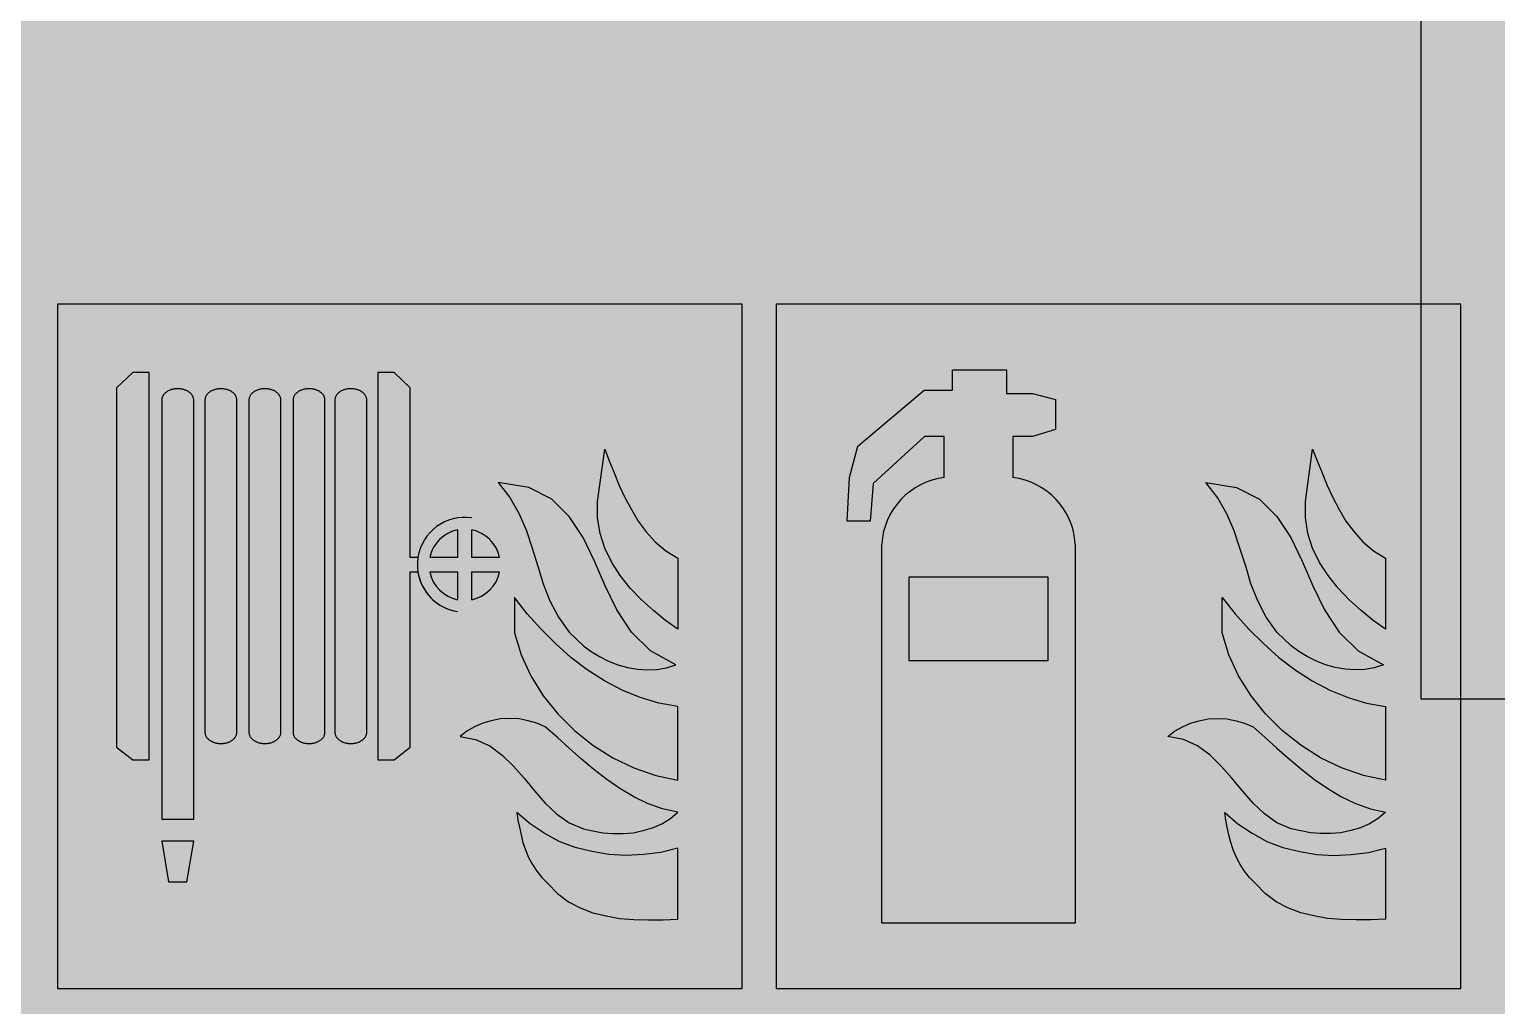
# Model space of a CAD drawing. Header units: metres. Extents: x 19 to 194, y 62 to 154.
# Drawn here: x 35.224 to 37.368, y 136.238 to 137.665 of the extents above; entities that cross this region are included whole.
import ezdxf

# ---------------------------------------------------------------- set-up
doc = ezdxf.new("R2010")
doc.units = ezdxf.units.M
doc.header["$MEASUREMENT"] = 0
doc.layers.add('ALL', color=7, linetype='Continuous')
doc.layers.add('ALL4', color=7, linetype='Continuous')

msp = doc.modelspace()

# ---------------------------------------------------------------- hatches: boundary and pattern name
at = {"layer": 'ALL4', "lineweight": 0, "true_color": 0xe6e6e6, "transparency": 33554687}
h = msp.add_hatch(color=254, dxfattribs=at)
h.dxf.hatch_style = 1
h.paths.add_polyline_path([(181.2945, 128.8704), (187.0549, 128.8704), (187.0549, 139.3912), (29.3495, 139.4008), (29.3495, 127.8507), (32.7796, 127.8507), (32.7295, 82.9907), (29.3495, 82.9907), (29.3495, 69.8204), (187.0545, 69.8204), (187.0545, 83.1151), (181.2945, 83.1151)])

# ---------------------------------------------------------------- linework, layer by layer
at = {"layer": 'ALL', "color": 18, "lineweight": 25, "true_color": 0x000000}
msp.add_lwpolyline([(37.2571, 152.9888), (37.2571, 136.6865), (37.4201, 136.6865), (37.4201, 142.7352), (37.2571, 142.7352)], dxfattribs=at)
at = {"layer": 'ALL', "color": 1, "lineweight": 25}
for points in [[(35.2653, 136.2632), (36.2653, 136.2632), (36.2653, 137.2632), (35.2653, 137.2632)], [(37.3153, 136.2632), (37.3153, 137.2632), (36.3153, 137.2632), (36.3153, 136.2632)], [(35.399, 137.1635), (35.3753, 137.1635), (35.3515, 137.1411), (35.3515, 136.6157), (35.3753, 136.5974), (35.399, 136.5974)], [(35.4641, 137.1232), (35.4641, 137.124), (35.464, 137.1248), (35.4638, 137.1256), (35.4636, 137.1264), (35.4634, 137.1272), (35.4631, 137.1279), (35.4627, 137.1287), (35.4623, 137.1294), (35.4619, 137.1302), (35.4613, 137.1309), (35.4608, 137.1316), (35.4602, 137.1323), (35.4595, 137.1329), (35.4588, 137.1335), (35.4581, 137.1341), (35.4573, 137.1347), (35.4564, 137.1353), (35.4556, 137.1358), (35.4547, 137.1363), (35.4537, 137.1368), (35.4528, 137.1372), (35.4518, 137.1376), (35.4508, 137.1379), (35.4497, 137.1383), (35.4486, 137.1385), (35.4476, 137.1388), (35.4465, 137.139), (35.4453, 137.1392), (35.4442, 137.1393), (35.4431, 137.1394), (35.4419, 137.1395), (35.4408, 137.1395), (35.4397, 137.1395), (35.4385, 137.1394), (35.4374, 137.1393), (35.4363, 137.1392), (35.4351, 137.139), (35.434, 137.1388), (35.4329, 137.1385), (35.4319, 137.1383), (35.4308, 137.1379), (35.4298, 137.1376), (35.4288, 137.1372), (35.4279, 137.1368), (35.4269, 137.1363), (35.426, 137.1358), (35.4252, 137.1353), (35.4243, 137.1347), (35.4235, 137.1341), (35.4228, 137.1335), (35.4221, 137.1329), (35.4214, 137.1323), (35.4208, 137.1316), (35.4203, 137.1309), (35.4197, 137.1302), (35.4193, 137.1294), (35.4189, 137.1287), (35.4185, 137.1279), (35.4182, 137.1272), (35.4179, 137.1264), (35.4178, 137.1256), (35.4176, 137.1248), (35.4175, 137.124), (35.4175, 137.1232), (35.4175, 136.5108), (35.4641, 136.5108)], [(35.5272, 137.1232), (35.5272, 137.124), (35.5271, 137.1248), (35.5269, 137.1256), (35.5267, 137.1264), (35.5265, 137.1272), (35.5262, 137.1279), (35.5258, 137.1287), (35.5254, 137.1294), (35.525, 137.1302), (35.5244, 137.1309), (35.5239, 137.1316), (35.5233, 137.1323), (35.5226, 137.1329), (35.5219, 137.1335), (35.5212, 137.1341), (35.5204, 137.1347), (35.5195, 137.1353), (35.5187, 137.1358), (35.5178, 137.1363), (35.5168, 137.1368), (35.5159, 137.1372), (35.5149, 137.1376), (35.5139, 137.1379), (35.5128, 137.1383), (35.5117, 137.1385), (35.5107, 137.1388), (35.5096, 137.139), (35.5084, 137.1392), (35.5073, 137.1393), (35.5062, 137.1394), (35.505, 137.1395), (35.5039, 137.1395), (35.5028, 137.1395), (35.5016, 137.1394), (35.5005, 137.1393), (35.4994, 137.1392), (35.4982, 137.139), (35.4971, 137.1388), (35.496, 137.1385), (35.495, 137.1383), (35.4939, 137.1379), (35.4929, 137.1376), (35.4919, 137.1372), (35.491, 137.1368), (35.49, 137.1363), (35.4891, 137.1358), (35.4883, 137.1353), (35.4874, 137.1347), (35.4866, 137.1341), (35.4859, 137.1335), (35.4852, 137.1329), (35.4845, 137.1323), (35.4839, 137.1316), (35.4834, 137.1309), (35.4828, 137.1302), (35.4824, 137.1294), (35.482, 137.1287), (35.4816, 137.1279), (35.4813, 137.1272), (35.481, 137.1264), (35.4809, 137.1256), (35.4807, 137.1248), (35.4806, 137.124), (35.4806, 137.1232), (35.4806, 136.6375), (35.4806, 136.6367), (35.4807, 136.6359), (35.4809, 136.6351), (35.481, 136.6343), (35.4813, 136.6335), (35.4816, 136.6327), (35.482, 136.632), (35.4824, 136.6312), (35.4828, 136.6305), (35.4834, 136.6298), (35.4839, 136.6291), (35.4845, 136.6284), (35.4852, 136.6278), (35.4859, 136.6271), (35.4866, 136.6265), (35.4874, 136.6259), (35.4883, 136.6254), (35.4891, 136.6249), (35.49, 136.6244), (35.491, 136.6239), (35.4919, 136.6235), (35.4929, 136.6231), (35.4939, 136.6227), (35.495, 136.6224), (35.496, 136.6221), (35.4971, 136.6219), (35.4982, 136.6217), (35.4994, 136.6215), (35.5005, 136.6213), (35.5016, 136.6212), (35.5028, 136.6212), (35.5039, 136.6212), (35.505, 136.6212), (35.5062, 136.6212), (35.5073, 136.6213), (35.5084, 136.6215), (35.5096, 136.6217), (35.5107, 136.6219), (35.5117, 136.6221), (35.5128, 136.6224), (35.5139, 136.6227), (35.5149, 136.6231), (35.5159, 136.6235), (35.5168, 136.6239), (35.5178, 136.6244), (35.5187, 136.6249), (35.5195, 136.6254), (35.5204, 136.6259), (35.5212, 136.6265), (35.5219, 136.6271), (35.5226, 136.6278), (35.5233, 136.6284), (35.5239, 136.6291), (35.5244, 136.6298), (35.525, 136.6305), (35.5254, 136.6312), (35.5258, 136.632), (35.5262, 136.6327), (35.5265, 136.6335), (35.5267, 136.6343), (35.5269, 136.6351), (35.5271, 136.6359), (35.5272, 136.6367), (35.5272, 136.6375)], [(35.5915, 137.1232), (35.5915, 137.124), (35.5914, 137.1248), (35.5912, 137.1256), (35.591, 137.1264), (35.5908, 137.1272), (35.5905, 137.1279), (35.5901, 137.1287), (35.5897, 137.1294), (35.5893, 137.1302), (35.5887, 137.1309), (35.5882, 137.1316), (35.5876, 137.1323), (35.5869, 137.1329), (35.5862, 137.1335), (35.5855, 137.1341), (35.5847, 137.1347), (35.5838, 137.1353), (35.583, 137.1358), (35.5821, 137.1363), (35.5811, 137.1368), (35.5802, 137.1372), (35.5792, 137.1376), (35.5782, 137.1379), (35.5771, 137.1383), (35.576, 137.1385), (35.575, 137.1388), (35.5739, 137.139), (35.5727, 137.1392), (35.5716, 137.1393), (35.5705, 137.1394), (35.5693, 137.1395), (35.5682, 137.1395), (35.5671, 137.1395), (35.5659, 137.1394), (35.5648, 137.1393), (35.5637, 137.1392), (35.5625, 137.139), (35.5614, 137.1388), (35.5603, 137.1385), (35.5593, 137.1383), (35.5582, 137.1379), (35.5572, 137.1376), (35.5562, 137.1372), (35.5553, 137.1368), (35.5543, 137.1363), (35.5534, 137.1358), (35.5526, 137.1353), (35.5517, 137.1347), (35.5509, 137.1341), (35.5502, 137.1335), (35.5495, 137.1329), (35.5488, 137.1323), (35.5482, 137.1316), (35.5477, 137.1309), (35.5471, 137.1302), (35.5467, 137.1294), (35.5463, 137.1287), (35.5459, 137.1279), (35.5456, 137.1272), (35.5453, 137.1264), (35.5452, 137.1256), (35.545, 137.1248), (35.5449, 137.124), (35.5449, 137.1232), (35.5449, 136.6375), (35.5449, 136.6367), (35.545, 136.6359), (35.5452, 136.6351), (35.5453, 136.6343), (35.5456, 136.6335), (35.5459, 136.6327), (35.5463, 136.632), (35.5467, 136.6312), (35.5471, 136.6305), (35.5477, 136.6298), (35.5482, 136.6291), (35.5488, 136.6284), (35.5495, 136.6278), (35.5502, 136.6271), (35.5509, 136.6265), (35.5517, 136.6259), (35.5526, 136.6254), (35.5534, 136.6249), (35.5543, 136.6244), (35.5553, 136.6239), (35.5562, 136.6235), (35.5572, 136.6231), (35.5582, 136.6227), (35.5593, 136.6224), (35.5603, 136.6221), (35.5614, 136.6219), (35.5625, 136.6217), (35.5637, 136.6215), (35.5648, 136.6213), (35.5659, 136.6212), (35.5671, 136.6212), (35.5682, 136.6212), (35.5693, 136.6212), (35.5705, 136.6212), (35.5716, 136.6213), (35.5727, 136.6215), (35.5739, 136.6217), (35.575, 136.6219), (35.576, 136.6221), (35.5771, 136.6224), (35.5782, 136.6227), (35.5792, 136.6231), (35.5802, 136.6235), (35.5811, 136.6239), (35.5821, 136.6244), (35.583, 136.6249), (35.5838, 136.6254), (35.5847, 136.6259), (35.5855, 136.6265), (35.5862, 136.6271), (35.5869, 136.6278), (35.5876, 136.6284), (35.5882, 136.6291), (35.5887, 136.6298), (35.5893, 136.6305), (35.5897, 136.6312), (35.5901, 136.632), (35.5905, 136.6327), (35.5908, 136.6335), (35.591, 136.6343), (35.5912, 136.6351), (35.5914, 136.6359), (35.5915, 136.6367), (35.5915, 136.6375)], [(35.6559, 137.1232), (35.6559, 137.124), (35.6558, 137.1248), (35.6556, 137.1256), (35.6554, 137.1264), (35.6552, 137.1272), (35.6549, 137.1279), (35.6545, 137.1287), (35.6541, 137.1294), (35.6537, 137.1302), (35.6531, 137.1309), (35.6526, 137.1316), (35.652, 137.1323), (35.6513, 137.1329), (35.6506, 137.1335), (35.6499, 137.1341), (35.6491, 137.1347), (35.6482, 137.1353), (35.6474, 137.1358), (35.6465, 137.1363), (35.6455, 137.1368), (35.6446, 137.1372), (35.6436, 137.1376), (35.6426, 137.1379), (35.6415, 137.1383), (35.6404, 137.1385), (35.6394, 137.1388), (35.6383, 137.139), (35.6371, 137.1392), (35.636, 137.1393), (35.6349, 137.1394), (35.6337, 137.1395), (35.6326, 137.1395), (35.6315, 137.1395), (35.6303, 137.1394), (35.6292, 137.1393), (35.6281, 137.1392), (35.6269, 137.139), (35.6258, 137.1388), (35.6247, 137.1385), (35.6237, 137.1383), (35.6226, 137.1379), (35.6216, 137.1376), (35.6206, 137.1372), (35.6197, 137.1368), (35.6187, 137.1363), (35.6178, 137.1358), (35.617, 137.1353), (35.6161, 137.1347), (35.6153, 137.1341), (35.6146, 137.1335), (35.6139, 137.1329), (35.6132, 137.1323), (35.6126, 137.1316), (35.6121, 137.1309), (35.6115, 137.1302), (35.6111, 137.1294), (35.6107, 137.1287), (35.6103, 137.1279), (35.61, 137.1272), (35.6097, 137.1264), (35.6096, 137.1256), (35.6094, 137.1248), (35.6093, 137.124), (35.6093, 137.1232), (35.6093, 136.6375), (35.6093, 136.6367), (35.6094, 136.6359), (35.6096, 136.6351), (35.6097, 136.6343), (35.61, 136.6335), (35.6103, 136.6327), (35.6107, 136.632), (35.6111, 136.6312), (35.6115, 136.6305), (35.6121, 136.6298), (35.6126, 136.6291), (35.6132, 136.6284), (35.6139, 136.6278), (35.6146, 136.6271), (35.6153, 136.6265), (35.6161, 136.6259), (35.617, 136.6254), (35.6178, 136.6249), (35.6187, 136.6244), (35.6197, 136.6239), (35.6206, 136.6235), (35.6216, 136.6231), (35.6226, 136.6227), (35.6237, 136.6224), (35.6247, 136.6221), (35.6258, 136.6219), (35.6269, 136.6217), (35.6281, 136.6215), (35.6292, 136.6213), (35.6303, 136.6212), (35.6315, 136.6212), (35.6326, 136.6212), (35.6337, 136.6212), (35.6349, 136.6212), (35.636, 136.6213), (35.6371, 136.6215), (35.6383, 136.6217), (35.6394, 136.6219), (35.6404, 136.6221), (35.6415, 136.6224), (35.6426, 136.6227), (35.6436, 136.6231), (35.6446, 136.6235), (35.6455, 136.6239), (35.6465, 136.6244), (35.6474, 136.6249), (35.6482, 136.6254), (35.6491, 136.6259), (35.6499, 136.6265), (35.6506, 136.6271), (35.6513, 136.6278), (35.652, 136.6284), (35.6526, 136.6291), (35.6531, 136.6298), (35.6537, 136.6305), (35.6541, 136.6312), (35.6545, 136.632), (35.6549, 136.6327), (35.6552, 136.6335), (35.6554, 136.6343), (35.6556, 136.6351), (35.6558, 136.6359), (35.6559, 136.6367), (35.6559, 136.6375)], [(35.717, 137.1232), (35.717, 137.124), (35.7169, 137.1248), (35.7167, 137.1256), (35.7165, 137.1264), (35.7163, 137.1272), (35.716, 137.1279), (35.7156, 137.1287), (35.7152, 137.1294), (35.7148, 137.1302), (35.7142, 137.1309), (35.7137, 137.1316), (35.7131, 137.1323), (35.7124, 137.1329), (35.7117, 137.1335), (35.711, 137.1341), (35.7102, 137.1347), (35.7093, 137.1353), (35.7085, 137.1358), (35.7076, 137.1363), (35.7066, 137.1368), (35.7057, 137.1372), (35.7047, 137.1376), (35.7037, 137.1379), (35.7026, 137.1383), (35.7015, 137.1385), (35.7005, 137.1388), (35.6994, 137.139), (35.6982, 137.1392), (35.6971, 137.1393), (35.696, 137.1394), (35.6948, 137.1395), (35.6937, 137.1395), (35.6926, 137.1395), (35.6914, 137.1394), (35.6903, 137.1393), (35.6892, 137.1392), (35.688, 137.139), (35.6869, 137.1388), (35.6858, 137.1385), (35.6848, 137.1383), (35.6837, 137.1379), (35.6827, 137.1376), (35.6817, 137.1372), (35.6808, 137.1368), (35.6798, 137.1363), (35.6789, 137.1358), (35.6781, 137.1353), (35.6772, 137.1347), (35.6764, 137.1341), (35.6757, 137.1335), (35.675, 137.1329), (35.6743, 137.1323), (35.6737, 137.1316), (35.6732, 137.1309), (35.6726, 137.1302), (35.6722, 137.1294), (35.6718, 137.1287), (35.6714, 137.1279), (35.6711, 137.1272), (35.6708, 137.1264), (35.6707, 137.1256), (35.6705, 137.1248), (35.6704, 137.124), (35.6704, 137.1232), (35.6704, 136.6375), (35.6704, 136.6367), (35.6705, 136.6359), (35.6707, 136.6351), (35.6708, 136.6343), (35.6711, 136.6335), (35.6714, 136.6327), (35.6718, 136.632), (35.6722, 136.6312), (35.6726, 136.6305), (35.6732, 136.6298), (35.6737, 136.6291), (35.6743, 136.6284), (35.675, 136.6278), (35.6757, 136.6271), (35.6764, 136.6265), (35.6772, 136.6259), (35.6781, 136.6254), (35.6789, 136.6249), (35.6798, 136.6244), (35.6808, 136.6239), (35.6817, 136.6235), (35.6827, 136.6231), (35.6837, 136.6227), (35.6848, 136.6224), (35.6858, 136.6221), (35.6869, 136.6219), (35.688, 136.6217), (35.6892, 136.6215), (35.6903, 136.6213), (35.6914, 136.6212), (35.6926, 136.6212), (35.6937, 136.6212), (35.6948, 136.6212), (35.696, 136.6212), (35.6971, 136.6213), (35.6982, 136.6215), (35.6994, 136.6217), (35.7005, 136.6219), (35.7015, 136.6221), (35.7026, 136.6224), (35.7037, 136.6227), (35.7047, 136.6231), (35.7057, 136.6235), (35.7066, 136.6239), (35.7076, 136.6244), (35.7085, 136.6249), (35.7093, 136.6254), (35.7102, 136.6259), (35.711, 136.6265), (35.7117, 136.6271), (35.7124, 136.6278), (35.7131, 136.6284), (35.7137, 136.6291), (35.7142, 136.6298), (35.7148, 136.6305), (35.7152, 136.6312), (35.7156, 136.632), (35.716, 136.6327), (35.7163, 136.6335), (35.7165, 136.6343), (35.7167, 136.6351), (35.7169, 136.6359), (35.717, 136.6367), (35.717, 136.6375)], [(36.1715, 136.7881), (36.1534, 136.801), (36.1357, 136.8156), (36.1181, 136.8312), (36.102, 136.8483), (36.0874, 136.8665), (36.075, 136.8857), (36.0646, 136.9064), (36.0578, 136.9282), (36.0542, 136.9511), (36.0542, 136.975), (36.0646, 137.0513), (36.0713, 137.0342), (36.0786, 137.0165), (36.0859, 136.9983), (36.0942, 136.9807), (36.1035, 136.963), (36.1134, 136.9459), (36.1253, 136.9303), (36.1383, 136.9158), (36.1539, 136.9028), (36.1715, 136.8919)], [(37.2055, 136.8919), (37.2055, 136.7881), (37.1874, 136.801), (37.1697, 136.8156), (37.1521, 136.8312), (37.136, 136.8483), (37.1214, 136.8665), (37.109, 136.8857), (37.0986, 136.9064), (37.0918, 136.9282), (37.0882, 136.9511), (37.0882, 136.975), (37.0986, 137.0513), (37.1053, 137.0342), (37.1126, 137.0165), (37.1199, 136.9983), (37.1282, 136.9807), (37.1375, 136.963), (37.1474, 136.9459), (37.1593, 136.9303), (37.1723, 136.9158), (37.1879, 136.9028), (37.2055, 136.8919)], [(36.0651, 136.8514), (36.0495, 136.8878), (36.0329, 136.922), (36.0126, 136.9527), (35.9872, 136.9781), (35.9535, 136.9952), (35.9088, 137.0025), (35.9259, 136.9807), (35.9394, 136.9568), (35.9503, 136.9319), (35.9586, 136.9064), (35.967, 136.8805), (35.9747, 136.8545), (35.9846, 136.8296), (35.9971, 136.8057), (36.0126, 136.7839), (36.0334, 136.7637), (36.0448, 136.7554), (36.0568, 136.7481), (36.0703, 136.7413), (36.0838, 136.7361), (36.0978, 136.7325), (36.1123, 136.7299), (36.1263, 136.7289), (36.1409, 136.7294), (36.1549, 136.732), (36.1684, 136.7361), (36.1315, 136.7564), (36.1035, 136.7839), (36.0822, 136.8166)], [(37.2024, 136.7361), (37.1889, 136.732), (37.1749, 136.7294), (37.1603, 136.7289), (37.1463, 136.7299), (37.1318, 136.7325), (37.1178, 136.7361), (37.1043, 136.7413), (37.0908, 136.7481), (37.0788, 136.7554), (37.0674, 136.7637), (37.0466, 136.7839), (37.0311, 136.8057), (37.0186, 136.8296), (37.0087, 136.8545), (37.001, 136.8805), (36.9926, 136.9064), (36.9843, 136.9319), (36.9734, 136.9568), (36.9599, 136.9807), (36.9428, 137.0025), (36.9875, 136.9952), (37.0212, 136.9781), (37.0466, 136.9527), (37.0669, 136.922), (37.0835, 136.8878), (37.0991, 136.8514), (37.1162, 136.8166), (37.1375, 136.7839), (37.1655, 136.7564), (37.2024, 136.7361)], [(36.5088, 136.8642), (36.5088, 136.7423), (36.7126, 136.7423), (36.7126, 136.8642), (36.5088, 136.8642)], [(36.0641, 136.7127), (36.0391, 136.7288), (36.0153, 136.747), (35.9929, 136.7672), (35.9716, 136.7885), (35.9514, 136.8108), (35.9327, 136.8347), (35.9327, 136.7828), (35.9426, 136.7506), (35.9566, 136.72), (35.9748, 136.6909), (35.996, 136.6644), (36.0204, 136.64), (36.0474, 136.6187), (36.0765, 136.6005), (36.1072, 136.5855), (36.1393, 136.5746), (36.1715, 136.5678), (36.1715, 136.6753), (36.1435, 136.68), (36.1165, 136.6883), (36.09, 136.6992)], [(37.2055, 136.6753), (37.2055, 136.5678), (37.1733, 136.5746), (37.1412, 136.5855), (37.1105, 136.6005), (37.0814, 136.6187), (37.0544, 136.64), (37.03, 136.6644), (37.0088, 136.6909), (36.9906, 136.72), (36.9766, 136.7506), (36.9667, 136.7828), (36.9667, 136.8347), (36.9854, 136.8108), (37.0056, 136.7885), (37.0269, 136.7672), (37.0493, 136.747), (37.0731, 136.7288), (37.0981, 136.7127), (37.124, 136.6992), (37.1505, 136.6883), (37.1775, 136.68), (37.2055, 136.6753)], [(36.0126, 136.6145), (35.9955, 136.6301), (35.9778, 136.6457), (35.9653, 136.6509), (35.9529, 136.6545), (35.9394, 136.6571), (35.9259, 136.6576), (35.9124, 136.6571), (35.8989, 136.6545), (35.8864, 136.6509), (35.8745, 136.6457), (35.8631, 136.6394), (35.8532, 136.6316), (35.876, 136.627), (35.8968, 136.6176), (35.915, 136.6041), (35.9311, 136.588), (35.9467, 136.5704), (35.9622, 136.5522), (35.9778, 136.534), (35.9944, 136.5185), (36.0126, 136.5055), (36.0334, 136.4966), (36.0474, 136.4935), (36.0619, 136.4909), (36.0765, 136.4899), (36.0915, 136.4899), (36.1061, 136.4909), (36.1206, 136.494), (36.1346, 136.4982), (36.1481, 136.5039), (36.1606, 136.5117), (36.1715, 136.521), (36.1492, 136.5257), (36.1273, 136.5335), (36.1071, 136.5434), (36.0868, 136.5553), (36.0676, 136.5688), (36.0489, 136.5834), (36.0308, 136.5984)], [(37.2055, 136.521), (37.1946, 136.5117), (37.1821, 136.5039), (37.1686, 136.4982), (37.1546, 136.494), (37.1401, 136.4909), (37.1255, 136.4899), (37.1105, 136.4899), (37.0959, 136.4909), (37.0814, 136.4935), (37.0674, 136.4966), (37.0466, 136.5055), (37.0284, 136.5185), (37.0118, 136.534), (36.9962, 136.5522), (36.9807, 136.5704), (36.9651, 136.588), (36.949, 136.6041), (36.9308, 136.6176), (36.91, 136.627), (36.8872, 136.6316), (36.8971, 136.6394), (36.9085, 136.6457), (36.9204, 136.6509), (36.9329, 136.6545), (36.9464, 136.6571), (36.9599, 136.6576), (36.9734, 136.6571), (36.9869, 136.6545), (36.9993, 136.6509), (37.0118, 136.6457), (37.0295, 136.6301), (37.0466, 136.6145), (37.0648, 136.5984), (37.0829, 136.5834), (37.1016, 136.5688), (37.1208, 136.5553), (37.1411, 136.5434), (37.1613, 136.5335), (37.1832, 136.5257), (37.2055, 136.521)], [(36.1715, 136.4684), (36.1466, 136.4621), (36.1211, 136.459), (36.0957, 136.4575), (36.0708, 136.459), (36.0459, 136.4632), (36.0215, 136.4694), (35.9981, 136.4782), (35.9763, 136.4902), (35.9555, 136.5037), (35.9363, 136.5203), (35.9379, 136.5094), (35.9399, 136.499), (35.9425, 136.4876), (35.9451, 136.4767), (35.9488, 136.4658), (35.9534, 136.4549), (35.9591, 136.4445), (35.9654, 136.4346), (35.9726, 136.4253), (35.9815, 136.4165), (35.9955, 136.4019), (36.0116, 136.39), (36.0287, 136.3812), (36.0474, 136.3739), (36.0666, 136.3692), (36.0864, 136.3656), (36.1071, 136.364), (36.1284, 136.3635), (36.1502, 136.3635), (36.1715, 136.3645)], [(37.2055, 136.4684), (37.2055, 136.3645), (37.1842, 136.3635), (37.1624, 136.3635), (37.1411, 136.364), (37.1204, 136.3656), (37.1006, 136.3692), (37.0814, 136.3739), (37.0627, 136.3812), (37.0456, 136.39), (37.0295, 136.4019), (37.0155, 136.4165), (37.0066, 136.4253), (36.9994, 136.4346), (36.9931, 136.4445), (36.9874, 136.4549), (36.9828, 136.4658), (36.9791, 136.4767), (36.9765, 136.4876), (36.9739, 136.499), (36.9719, 136.5094), (36.9703, 136.5203), (36.9895, 136.5037), (37.0103, 136.4902), (37.0321, 136.4782), (37.0555, 136.4694), (37.0799, 136.4632), (37.1048, 136.459), (37.1297, 136.4575), (37.1551, 136.459), (37.1806, 136.4621), (37.2055, 136.4684)], [(35.4641, 136.4785), (35.4175, 136.4785), (35.4273, 136.4189), (35.4542, 136.4189)]]:
    msp.add_lwpolyline(points, close=True, dxfattribs=at)
for points in [[(35.7568, 137.1635), (35.733, 137.1635)], [(35.733, 137.1635), (35.733, 136.5974)], [(35.7806, 137.1411), (35.7568, 137.1635)], [(36.5726, 137.1374), (36.5726, 137.167)], [(36.5726, 137.167), (36.6518, 137.167)], [(36.6518, 137.167), (36.6518, 137.1324)], [(35.7806, 136.8928), (35.7806, 137.1411)], [(36.4342, 137.0558), (36.5315, 137.1375)], [(36.5315, 137.1375), (36.5726, 137.1375)], [(36.6518, 137.1324), (36.6897, 137.1324)], [(36.6897, 137.1324), (36.7233, 137.1239)], [(36.7233, 137.1239), (36.7233, 137.0798)], [(36.532, 137.0698), (36.4568, 137.0011)], [(36.5607, 137.0698), (36.532, 137.0698)], [(36.5607, 137.0098), (36.5607, 137.0698)], [(36.6607, 137.0698), (36.6607, 137.0098)], [(36.6897, 137.0698), (36.6607, 137.0698)], [(36.7233, 137.0798), (36.6897, 137.0698)], [(36.4222, 137.0097), (36.4342, 137.0557)], [(36.4187, 136.9459), (36.4222, 137.0097)], [(36.4568, 137.0011), (36.4523, 136.9459)], [(36.4523, 136.9459), (36.4187, 136.9459)], [(35.8496, 136.9335), (35.8496, 136.8928)], [(35.8704, 136.8928), (35.8704, 136.9335)], [(35.7917, 136.8928), (35.7806, 136.8928)], [(35.8496, 136.8928), (35.8089, 136.8928)], [(35.9111, 136.8928), (35.8704, 136.8928)], [(36.4693, 136.3587), (36.4693, 136.9127)], [(36.7521, 136.9127), (36.7521, 136.3587)], [(35.7806, 136.6157), (35.7806, 136.872)], [(35.7806, 136.872), (35.7917, 136.872)], [(35.8089, 136.872), (35.8496, 136.872)], [(35.8496, 136.872), (35.8496, 136.8313)], [(35.8704, 136.872), (35.9111, 136.872)], [(35.8704, 136.8313), (35.8704, 136.872)], [(35.7568, 136.5974), (35.7806, 136.6157)], [(35.733, 136.5973), (35.7568, 136.5973)], [(36.7521, 136.3587), (36.4693, 136.3587)]]:
    msp.add_lwpolyline(points, dxfattribs=at)
for centre, radius, start, end in [((36.5729, 136.9067), 0.1037, 96.7397, 176.6901), ((36.6485, 136.9067), 0.1037, 3.3099, 83.2603), ((35.86, 136.8824), 0.0691, 81.3391, -98.6609), ((35.86, 136.8824), 0.0691, 81.3391, 171.3391), ((35.86, 136.8824), 0.0521, 101.5069, 168.4931), ((35.86, 136.8824), 0.0521, 11.5069, 78.4931), ((35.86, 136.8824), 0.0691, -171.3391, -98.6609), ((35.86, 136.8824), 0.0521, -168.4931, -101.5069), ((35.86, 136.8824), 0.0521, -78.4931, -11.5069)]:
    msp.add_arc(centre, radius, start, end, dxfattribs=at)
at = {"layer": 'ALL4', "color": 18, "lineweight": 25, "true_color": 0x000000}
msp.add_lwpolyline([(37.2571, 152.9888), (37.2571, 136.6865), (37.4201, 136.6865), (37.4201, 142.7352), (37.2571, 142.7352)], dxfattribs=at)
at = {"layer": 'ALL4', "color": 1, "lineweight": 25}
for points in [[(35.2653, 136.2632), (36.2653, 136.2632), (36.2653, 137.2632), (35.2653, 137.2632)], [(37.3153, 136.2632), (37.3153, 137.2632), (36.3153, 137.2632), (36.3153, 136.2632)], [(35.399, 137.1635), (35.3753, 137.1635), (35.3515, 137.1411), (35.3515, 136.6157), (35.3753, 136.5974), (35.399, 136.5974)], [(35.4641, 137.1232), (35.4641, 137.124), (35.464, 137.1248), (35.4638, 137.1256), (35.4636, 137.1264), (35.4634, 137.1272), (35.4631, 137.1279), (35.4627, 137.1287), (35.4623, 137.1294), (35.4619, 137.1302), (35.4613, 137.1309), (35.4608, 137.1316), (35.4602, 137.1323), (35.4595, 137.1329), (35.4588, 137.1335), (35.4581, 137.1341), (35.4573, 137.1347), (35.4564, 137.1353), (35.4556, 137.1358), (35.4547, 137.1363), (35.4537, 137.1368), (35.4528, 137.1372), (35.4518, 137.1376), (35.4508, 137.1379), (35.4497, 137.1383), (35.4486, 137.1385), (35.4476, 137.1388), (35.4465, 137.139), (35.4453, 137.1392), (35.4442, 137.1393), (35.4431, 137.1394), (35.4419, 137.1395), (35.4408, 137.1395), (35.4397, 137.1395), (35.4385, 137.1394), (35.4374, 137.1393), (35.4363, 137.1392), (35.4351, 137.139), (35.434, 137.1388), (35.4329, 137.1385), (35.4319, 137.1383), (35.4308, 137.1379), (35.4298, 137.1376), (35.4288, 137.1372), (35.4279, 137.1368), (35.4269, 137.1363), (35.426, 137.1358), (35.4252, 137.1353), (35.4243, 137.1347), (35.4235, 137.1341), (35.4228, 137.1335), (35.4221, 137.1329), (35.4214, 137.1323), (35.4208, 137.1316), (35.4203, 137.1309), (35.4197, 137.1302), (35.4193, 137.1294), (35.4189, 137.1287), (35.4185, 137.1279), (35.4182, 137.1272), (35.4179, 137.1264), (35.4178, 137.1256), (35.4176, 137.1248), (35.4175, 137.124), (35.4175, 137.1232), (35.4175, 136.5108), (35.4641, 136.5108)], [(35.5272, 137.1232), (35.5272, 137.124), (35.5271, 137.1248), (35.5269, 137.1256), (35.5267, 137.1264), (35.5265, 137.1272), (35.5262, 137.1279), (35.5258, 137.1287), (35.5254, 137.1294), (35.525, 137.1302), (35.5244, 137.1309), (35.5239, 137.1316), (35.5233, 137.1323), (35.5226, 137.1329), (35.5219, 137.1335), (35.5212, 137.1341), (35.5204, 137.1347), (35.5195, 137.1353), (35.5187, 137.1358), (35.5178, 137.1363), (35.5168, 137.1368), (35.5159, 137.1372), (35.5149, 137.1376), (35.5139, 137.1379), (35.5128, 137.1383), (35.5117, 137.1385), (35.5107, 137.1388), (35.5096, 137.139), (35.5084, 137.1392), (35.5073, 137.1393), (35.5062, 137.1394), (35.505, 137.1395), (35.5039, 137.1395), (35.5028, 137.1395), (35.5016, 137.1394), (35.5005, 137.1393), (35.4994, 137.1392), (35.4982, 137.139), (35.4971, 137.1388), (35.496, 137.1385), (35.495, 137.1383), (35.4939, 137.1379), (35.4929, 137.1376), (35.4919, 137.1372), (35.491, 137.1368), (35.49, 137.1363), (35.4891, 137.1358), (35.4883, 137.1353), (35.4874, 137.1347), (35.4866, 137.1341), (35.4859, 137.1335), (35.4852, 137.1329), (35.4845, 137.1323), (35.4839, 137.1316), (35.4834, 137.1309), (35.4828, 137.1302), (35.4824, 137.1294), (35.482, 137.1287), (35.4816, 137.1279), (35.4813, 137.1272), (35.481, 137.1264), (35.4809, 137.1256), (35.4807, 137.1248), (35.4806, 137.124), (35.4806, 137.1232), (35.4806, 136.6375), (35.4806, 136.6367), (35.4807, 136.6359), (35.4809, 136.6351), (35.481, 136.6343), (35.4813, 136.6335), (35.4816, 136.6327), (35.482, 136.632), (35.4824, 136.6312), (35.4828, 136.6305), (35.4834, 136.6298), (35.4839, 136.6291), (35.4845, 136.6284), (35.4852, 136.6278), (35.4859, 136.6271), (35.4866, 136.6265), (35.4874, 136.6259), (35.4883, 136.6254), (35.4891, 136.6249), (35.49, 136.6244), (35.491, 136.6239), (35.4919, 136.6235), (35.4929, 136.6231), (35.4939, 136.6227), (35.495, 136.6224), (35.496, 136.6221), (35.4971, 136.6219), (35.4982, 136.6217), (35.4994, 136.6215), (35.5005, 136.6213), (35.5016, 136.6212), (35.5028, 136.6212), (35.5039, 136.6212), (35.505, 136.6212), (35.5062, 136.6212), (35.5073, 136.6213), (35.5084, 136.6215), (35.5096, 136.6217), (35.5107, 136.6219), (35.5117, 136.6221), (35.5128, 136.6224), (35.5139, 136.6227), (35.5149, 136.6231), (35.5159, 136.6235), (35.5168, 136.6239), (35.5178, 136.6244), (35.5187, 136.6249), (35.5195, 136.6254), (35.5204, 136.6259), (35.5212, 136.6265), (35.5219, 136.6271), (35.5226, 136.6278), (35.5233, 136.6284), (35.5239, 136.6291), (35.5244, 136.6298), (35.525, 136.6305), (35.5254, 136.6312), (35.5258, 136.632), (35.5262, 136.6327), (35.5265, 136.6335), (35.5267, 136.6343), (35.5269, 136.6351), (35.5271, 136.6359), (35.5272, 136.6367), (35.5272, 136.6375)], [(35.5915, 137.1232), (35.5915, 137.124), (35.5914, 137.1248), (35.5912, 137.1256), (35.591, 137.1264), (35.5908, 137.1272), (35.5905, 137.1279), (35.5901, 137.1287), (35.5897, 137.1294), (35.5893, 137.1302), (35.5887, 137.1309), (35.5882, 137.1316), (35.5876, 137.1323), (35.5869, 137.1329), (35.5862, 137.1335), (35.5855, 137.1341), (35.5847, 137.1347), (35.5838, 137.1353), (35.583, 137.1358), (35.5821, 137.1363), (35.5811, 137.1368), (35.5802, 137.1372), (35.5792, 137.1376), (35.5782, 137.1379), (35.5771, 137.1383), (35.576, 137.1385), (35.575, 137.1388), (35.5739, 137.139), (35.5727, 137.1392), (35.5716, 137.1393), (35.5705, 137.1394), (35.5693, 137.1395), (35.5682, 137.1395), (35.5671, 137.1395), (35.5659, 137.1394), (35.5648, 137.1393), (35.5637, 137.1392), (35.5625, 137.139), (35.5614, 137.1388), (35.5603, 137.1385), (35.5593, 137.1383), (35.5582, 137.1379), (35.5572, 137.1376), (35.5562, 137.1372), (35.5553, 137.1368), (35.5543, 137.1363), (35.5534, 137.1358), (35.5526, 137.1353), (35.5517, 137.1347), (35.5509, 137.1341), (35.5502, 137.1335), (35.5495, 137.1329), (35.5488, 137.1323), (35.5482, 137.1316), (35.5477, 137.1309), (35.5471, 137.1302), (35.5467, 137.1294), (35.5463, 137.1287), (35.5459, 137.1279), (35.5456, 137.1272), (35.5453, 137.1264), (35.5452, 137.1256), (35.545, 137.1248), (35.5449, 137.124), (35.5449, 137.1232), (35.5449, 136.6375), (35.5449, 136.6367), (35.545, 136.6359), (35.5452, 136.6351), (35.5453, 136.6343), (35.5456, 136.6335), (35.5459, 136.6327), (35.5463, 136.632), (35.5467, 136.6312), (35.5471, 136.6305), (35.5477, 136.6298), (35.5482, 136.6291), (35.5488, 136.6284), (35.5495, 136.6278), (35.5502, 136.6271), (35.5509, 136.6265), (35.5517, 136.6259), (35.5526, 136.6254), (35.5534, 136.6249), (35.5543, 136.6244), (35.5553, 136.6239), (35.5562, 136.6235), (35.5572, 136.6231), (35.5582, 136.6227), (35.5593, 136.6224), (35.5603, 136.6221), (35.5614, 136.6219), (35.5625, 136.6217), (35.5637, 136.6215), (35.5648, 136.6213), (35.5659, 136.6212), (35.5671, 136.6212), (35.5682, 136.6212), (35.5693, 136.6212), (35.5705, 136.6212), (35.5716, 136.6213), (35.5727, 136.6215), (35.5739, 136.6217), (35.575, 136.6219), (35.576, 136.6221), (35.5771, 136.6224), (35.5782, 136.6227), (35.5792, 136.6231), (35.5802, 136.6235), (35.5811, 136.6239), (35.5821, 136.6244), (35.583, 136.6249), (35.5838, 136.6254), (35.5847, 136.6259), (35.5855, 136.6265), (35.5862, 136.6271), (35.5869, 136.6278), (35.5876, 136.6284), (35.5882, 136.6291), (35.5887, 136.6298), (35.5893, 136.6305), (35.5897, 136.6312), (35.5901, 136.632), (35.5905, 136.6327), (35.5908, 136.6335), (35.591, 136.6343), (35.5912, 136.6351), (35.5914, 136.6359), (35.5915, 136.6367), (35.5915, 136.6375)], [(35.6559, 137.1232), (35.6559, 137.124), (35.6558, 137.1248), (35.6556, 137.1256), (35.6554, 137.1264), (35.6552, 137.1272), (35.6549, 137.1279), (35.6545, 137.1287), (35.6541, 137.1294), (35.6537, 137.1302), (35.6531, 137.1309), (35.6526, 137.1316), (35.652, 137.1323), (35.6513, 137.1329), (35.6506, 137.1335), (35.6499, 137.1341), (35.6491, 137.1347), (35.6482, 137.1353), (35.6474, 137.1358), (35.6465, 137.1363), (35.6455, 137.1368), (35.6446, 137.1372), (35.6436, 137.1376), (35.6426, 137.1379), (35.6415, 137.1383), (35.6404, 137.1385), (35.6394, 137.1388), (35.6383, 137.139), (35.6371, 137.1392), (35.636, 137.1393), (35.6349, 137.1394), (35.6337, 137.1395), (35.6326, 137.1395), (35.6315, 137.1395), (35.6303, 137.1394), (35.6292, 137.1393), (35.6281, 137.1392), (35.6269, 137.139), (35.6258, 137.1388), (35.6247, 137.1385), (35.6237, 137.1383), (35.6226, 137.1379), (35.6216, 137.1376), (35.6206, 137.1372), (35.6197, 137.1368), (35.6187, 137.1363), (35.6178, 137.1358), (35.617, 137.1353), (35.6161, 137.1347), (35.6153, 137.1341), (35.6146, 137.1335), (35.6139, 137.1329), (35.6132, 137.1323), (35.6126, 137.1316), (35.6121, 137.1309), (35.6115, 137.1302), (35.6111, 137.1294), (35.6107, 137.1287), (35.6103, 137.1279), (35.61, 137.1272), (35.6097, 137.1264), (35.6096, 137.1256), (35.6094, 137.1248), (35.6093, 137.124), (35.6093, 137.1232), (35.6093, 136.6375), (35.6093, 136.6367), (35.6094, 136.6359), (35.6096, 136.6351), (35.6097, 136.6343), (35.61, 136.6335), (35.6103, 136.6327), (35.6107, 136.632), (35.6111, 136.6312), (35.6115, 136.6305), (35.6121, 136.6298), (35.6126, 136.6291), (35.6132, 136.6284), (35.6139, 136.6278), (35.6146, 136.6271), (35.6153, 136.6265), (35.6161, 136.6259), (35.617, 136.6254), (35.6178, 136.6249), (35.6187, 136.6244), (35.6197, 136.6239), (35.6206, 136.6235), (35.6216, 136.6231), (35.6226, 136.6227), (35.6237, 136.6224), (35.6247, 136.6221), (35.6258, 136.6219), (35.6269, 136.6217), (35.6281, 136.6215), (35.6292, 136.6213), (35.6303, 136.6212), (35.6315, 136.6212), (35.6326, 136.6212), (35.6337, 136.6212), (35.6349, 136.6212), (35.636, 136.6213), (35.6371, 136.6215), (35.6383, 136.6217), (35.6394, 136.6219), (35.6404, 136.6221), (35.6415, 136.6224), (35.6426, 136.6227), (35.6436, 136.6231), (35.6446, 136.6235), (35.6455, 136.6239), (35.6465, 136.6244), (35.6474, 136.6249), (35.6482, 136.6254), (35.6491, 136.6259), (35.6499, 136.6265), (35.6506, 136.6271), (35.6513, 136.6278), (35.652, 136.6284), (35.6526, 136.6291), (35.6531, 136.6298), (35.6537, 136.6305), (35.6541, 136.6312), (35.6545, 136.632), (35.6549, 136.6327), (35.6552, 136.6335), (35.6554, 136.6343), (35.6556, 136.6351), (35.6558, 136.6359), (35.6559, 136.6367), (35.6559, 136.6375)], [(35.717, 137.1232), (35.717, 137.124), (35.7169, 137.1248), (35.7167, 137.1256), (35.7165, 137.1264), (35.7163, 137.1272), (35.716, 137.1279), (35.7156, 137.1287), (35.7152, 137.1294), (35.7148, 137.1302), (35.7142, 137.1309), (35.7137, 137.1316), (35.7131, 137.1323), (35.7124, 137.1329), (35.7117, 137.1335), (35.711, 137.1341), (35.7102, 137.1347), (35.7093, 137.1353), (35.7085, 137.1358), (35.7076, 137.1363), (35.7066, 137.1368), (35.7057, 137.1372), (35.7047, 137.1376), (35.7037, 137.1379), (35.7026, 137.1383), (35.7015, 137.1385), (35.7005, 137.1388), (35.6994, 137.139), (35.6982, 137.1392), (35.6971, 137.1393), (35.696, 137.1394), (35.6948, 137.1395), (35.6937, 137.1395), (35.6926, 137.1395), (35.6914, 137.1394), (35.6903, 137.1393), (35.6892, 137.1392), (35.688, 137.139), (35.6869, 137.1388), (35.6858, 137.1385), (35.6848, 137.1383), (35.6837, 137.1379), (35.6827, 137.1376), (35.6817, 137.1372), (35.6808, 137.1368), (35.6798, 137.1363), (35.6789, 137.1358), (35.6781, 137.1353), (35.6772, 137.1347), (35.6764, 137.1341), (35.6757, 137.1335), (35.675, 137.1329), (35.6743, 137.1323), (35.6737, 137.1316), (35.6732, 137.1309), (35.6726, 137.1302), (35.6722, 137.1294), (35.6718, 137.1287), (35.6714, 137.1279), (35.6711, 137.1272), (35.6708, 137.1264), (35.6707, 137.1256), (35.6705, 137.1248), (35.6704, 137.124), (35.6704, 137.1232), (35.6704, 136.6375), (35.6704, 136.6367), (35.6705, 136.6359), (35.6707, 136.6351), (35.6708, 136.6343), (35.6711, 136.6335), (35.6714, 136.6327), (35.6718, 136.632), (35.6722, 136.6312), (35.6726, 136.6305), (35.6732, 136.6298), (35.6737, 136.6291), (35.6743, 136.6284), (35.675, 136.6278), (35.6757, 136.6271), (35.6764, 136.6265), (35.6772, 136.6259), (35.6781, 136.6254), (35.6789, 136.6249), (35.6798, 136.6244), (35.6808, 136.6239), (35.6817, 136.6235), (35.6827, 136.6231), (35.6837, 136.6227), (35.6848, 136.6224), (35.6858, 136.6221), (35.6869, 136.6219), (35.688, 136.6217), (35.6892, 136.6215), (35.6903, 136.6213), (35.6914, 136.6212), (35.6926, 136.6212), (35.6937, 136.6212), (35.6948, 136.6212), (35.696, 136.6212), (35.6971, 136.6213), (35.6982, 136.6215), (35.6994, 136.6217), (35.7005, 136.6219), (35.7015, 136.6221), (35.7026, 136.6224), (35.7037, 136.6227), (35.7047, 136.6231), (35.7057, 136.6235), (35.7066, 136.6239), (35.7076, 136.6244), (35.7085, 136.6249), (35.7093, 136.6254), (35.7102, 136.6259), (35.711, 136.6265), (35.7117, 136.6271), (35.7124, 136.6278), (35.7131, 136.6284), (35.7137, 136.6291), (35.7142, 136.6298), (35.7148, 136.6305), (35.7152, 136.6312), (35.7156, 136.632), (35.716, 136.6327), (35.7163, 136.6335), (35.7165, 136.6343), (35.7167, 136.6351), (35.7169, 136.6359), (35.717, 136.6367), (35.717, 136.6375)], [(36.1715, 136.7881), (36.1534, 136.801), (36.1357, 136.8156), (36.1181, 136.8312), (36.102, 136.8483), (36.0874, 136.8665), (36.075, 136.8857), (36.0646, 136.9064), (36.0578, 136.9282), (36.0542, 136.9511), (36.0542, 136.975), (36.0646, 137.0513), (36.0713, 137.0342), (36.0786, 137.0165), (36.0859, 136.9983), (36.0942, 136.9807), (36.1035, 136.963), (36.1134, 136.9459), (36.1253, 136.9303), (36.1383, 136.9158), (36.1539, 136.9028), (36.1715, 136.8919)], [(37.2055, 136.8919), (37.2055, 136.7881), (37.1874, 136.801), (37.1697, 136.8156), (37.1521, 136.8312), (37.136, 136.8483), (37.1214, 136.8665), (37.109, 136.8857), (37.0986, 136.9064), (37.0918, 136.9282), (37.0882, 136.9511), (37.0882, 136.975), (37.0986, 137.0513), (37.1053, 137.0342), (37.1126, 137.0165), (37.1199, 136.9983), (37.1282, 136.9807), (37.1375, 136.963), (37.1474, 136.9459), (37.1593, 136.9303), (37.1723, 136.9158), (37.1879, 136.9028), (37.2055, 136.8919)], [(36.0651, 136.8514), (36.0495, 136.8878), (36.0329, 136.922), (36.0126, 136.9527), (35.9872, 136.9781), (35.9535, 136.9952), (35.9088, 137.0025), (35.9259, 136.9807), (35.9394, 136.9568), (35.9503, 136.9319), (35.9586, 136.9064), (35.967, 136.8805), (35.9747, 136.8545), (35.9846, 136.8296), (35.9971, 136.8057), (36.0126, 136.7839), (36.0334, 136.7637), (36.0448, 136.7554), (36.0568, 136.7481), (36.0703, 136.7413), (36.0838, 136.7361), (36.0978, 136.7325), (36.1123, 136.7299), (36.1263, 136.7289), (36.1409, 136.7294), (36.1549, 136.732), (36.1684, 136.7361), (36.1315, 136.7564), (36.1035, 136.7839), (36.0822, 136.8166)], [(37.2024, 136.7361), (37.1889, 136.732), (37.1749, 136.7294), (37.1603, 136.7289), (37.1463, 136.7299), (37.1318, 136.7325), (37.1178, 136.7361), (37.1043, 136.7413), (37.0908, 136.7481), (37.0788, 136.7554), (37.0674, 136.7637), (37.0466, 136.7839), (37.0311, 136.8057), (37.0186, 136.8296), (37.0087, 136.8545), (37.001, 136.8805), (36.9926, 136.9064), (36.9843, 136.9319), (36.9734, 136.9568), (36.9599, 136.9807), (36.9428, 137.0025), (36.9875, 136.9952), (37.0212, 136.9781), (37.0466, 136.9527), (37.0669, 136.922), (37.0835, 136.8878), (37.0991, 136.8514), (37.1162, 136.8166), (37.1375, 136.7839), (37.1655, 136.7564), (37.2024, 136.7361)], [(36.5088, 136.8642), (36.5088, 136.7423), (36.7126, 136.7423), (36.7126, 136.8642), (36.5088, 136.8642)], [(36.0641, 136.7127), (36.0391, 136.7288), (36.0153, 136.747), (35.9929, 136.7672), (35.9716, 136.7885), (35.9514, 136.8108), (35.9327, 136.8347), (35.9327, 136.7828), (35.9426, 136.7506), (35.9566, 136.72), (35.9748, 136.6909), (35.996, 136.6644), (36.0204, 136.64), (36.0474, 136.6187), (36.0765, 136.6005), (36.1072, 136.5855), (36.1393, 136.5746), (36.1715, 136.5678), (36.1715, 136.6753), (36.1435, 136.68), (36.1165, 136.6883), (36.09, 136.6992)], [(37.2055, 136.6753), (37.2055, 136.5678), (37.1733, 136.5746), (37.1412, 136.5855), (37.1105, 136.6005), (37.0814, 136.6187), (37.0544, 136.64), (37.03, 136.6644), (37.0088, 136.6909), (36.9906, 136.72), (36.9766, 136.7506), (36.9667, 136.7828), (36.9667, 136.8347), (36.9854, 136.8108), (37.0056, 136.7885), (37.0269, 136.7672), (37.0493, 136.747), (37.0731, 136.7288), (37.0981, 136.7127), (37.124, 136.6992), (37.1505, 136.6883), (37.1775, 136.68), (37.2055, 136.6753)], [(36.0126, 136.6145), (35.9955, 136.6301), (35.9778, 136.6457), (35.9653, 136.6509), (35.9529, 136.6545), (35.9394, 136.6571), (35.9259, 136.6576), (35.9124, 136.6571), (35.8989, 136.6545), (35.8864, 136.6509), (35.8745, 136.6457), (35.8631, 136.6394), (35.8532, 136.6316), (35.876, 136.627), (35.8968, 136.6176), (35.915, 136.6041), (35.9311, 136.588), (35.9467, 136.5704), (35.9622, 136.5522), (35.9778, 136.534), (35.9944, 136.5185), (36.0126, 136.5055), (36.0334, 136.4966), (36.0474, 136.4935), (36.0619, 136.4909), (36.0765, 136.4899), (36.0915, 136.4899), (36.1061, 136.4909), (36.1206, 136.494), (36.1346, 136.4982), (36.1481, 136.5039), (36.1606, 136.5117), (36.1715, 136.521), (36.1492, 136.5257), (36.1273, 136.5335), (36.1071, 136.5434), (36.0868, 136.5553), (36.0676, 136.5688), (36.0489, 136.5834), (36.0308, 136.5984)], [(37.2055, 136.521), (37.1946, 136.5117), (37.1821, 136.5039), (37.1686, 136.4982), (37.1546, 136.494), (37.1401, 136.4909), (37.1255, 136.4899), (37.1105, 136.4899), (37.0959, 136.4909), (37.0814, 136.4935), (37.0674, 136.4966), (37.0466, 136.5055), (37.0284, 136.5185), (37.0118, 136.534), (36.9962, 136.5522), (36.9807, 136.5704), (36.9651, 136.588), (36.949, 136.6041), (36.9308, 136.6176), (36.91, 136.627), (36.8872, 136.6316), (36.8971, 136.6394), (36.9085, 136.6457), (36.9204, 136.6509), (36.9329, 136.6545), (36.9464, 136.6571), (36.9599, 136.6576), (36.9734, 136.6571), (36.9869, 136.6545), (36.9993, 136.6509), (37.0118, 136.6457), (37.0295, 136.6301), (37.0466, 136.6145), (37.0648, 136.5984), (37.0829, 136.5834), (37.1016, 136.5688), (37.1208, 136.5553), (37.1411, 136.5434), (37.1613, 136.5335), (37.1832, 136.5257), (37.2055, 136.521)], [(36.1715, 136.4684), (36.1466, 136.4621), (36.1211, 136.459), (36.0957, 136.4575), (36.0708, 136.459), (36.0459, 136.4632), (36.0215, 136.4694), (35.9981, 136.4782), (35.9763, 136.4902), (35.9555, 136.5037), (35.9363, 136.5203), (35.9379, 136.5094), (35.9399, 136.499), (35.9425, 136.4876), (35.9451, 136.4767), (35.9488, 136.4658), (35.9534, 136.4549), (35.9591, 136.4445), (35.9654, 136.4346), (35.9726, 136.4253), (35.9815, 136.4165), (35.9955, 136.4019), (36.0116, 136.39), (36.0287, 136.3812), (36.0474, 136.3739), (36.0666, 136.3692), (36.0864, 136.3656), (36.1071, 136.364), (36.1284, 136.3635), (36.1502, 136.3635), (36.1715, 136.3645)], [(37.2055, 136.4684), (37.2055, 136.3645), (37.1842, 136.3635), (37.1624, 136.3635), (37.1411, 136.364), (37.1204, 136.3656), (37.1006, 136.3692), (37.0814, 136.3739), (37.0627, 136.3812), (37.0456, 136.39), (37.0295, 136.4019), (37.0155, 136.4165), (37.0066, 136.4253), (36.9994, 136.4346), (36.9931, 136.4445), (36.9874, 136.4549), (36.9828, 136.4658), (36.9791, 136.4767), (36.9765, 136.4876), (36.9739, 136.499), (36.9719, 136.5094), (36.9703, 136.5203), (36.9895, 136.5037), (37.0103, 136.4902), (37.0321, 136.4782), (37.0555, 136.4694), (37.0799, 136.4632), (37.1048, 136.459), (37.1297, 136.4575), (37.1551, 136.459), (37.1806, 136.4621), (37.2055, 136.4684)], [(35.4641, 136.4785), (35.4175, 136.4785), (35.4273, 136.4189), (35.4542, 136.4189)]]:
    msp.add_lwpolyline(points, close=True, dxfattribs=at)
for points in [[(35.7568, 137.1635), (35.733, 137.1635)], [(35.733, 137.1635), (35.733, 136.5974)], [(35.7806, 137.1411), (35.7568, 137.1635)], [(36.5726, 137.1374), (36.5726, 137.167)], [(36.5726, 137.167), (36.6518, 137.167)], [(36.6518, 137.167), (36.6518, 137.1324)], [(35.7806, 136.8928), (35.7806, 137.1411)], [(36.4342, 137.0558), (36.5315, 137.1375)], [(36.5315, 137.1375), (36.5726, 137.1375)], [(36.6518, 137.1324), (36.6897, 137.1324)], [(36.6897, 137.1324), (36.7233, 137.1239)], [(36.7233, 137.1239), (36.7233, 137.0798)], [(36.532, 137.0698), (36.4568, 137.0011)], [(36.5607, 137.0698), (36.532, 137.0698)], [(36.5607, 137.0098), (36.5607, 137.0698)], [(36.6607, 137.0698), (36.6607, 137.0098)], [(36.6897, 137.0698), (36.6607, 137.0698)], [(36.7233, 137.0798), (36.6897, 137.0698)], [(36.4222, 137.0097), (36.4342, 137.0557)], [(36.4187, 136.9459), (36.4222, 137.0097)], [(36.4568, 137.0011), (36.4523, 136.9459)], [(36.4523, 136.9459), (36.4187, 136.9459)], [(35.8496, 136.9335), (35.8496, 136.8928)], [(35.8704, 136.8928), (35.8704, 136.9335)], [(35.7917, 136.8928), (35.7806, 136.8928)], [(35.8496, 136.8928), (35.8089, 136.8928)], [(35.9111, 136.8928), (35.8704, 136.8928)], [(36.4693, 136.3587), (36.4693, 136.9127)], [(36.7521, 136.9127), (36.7521, 136.3587)], [(35.7806, 136.6157), (35.7806, 136.872)], [(35.7806, 136.872), (35.7917, 136.872)], [(35.8089, 136.872), (35.8496, 136.872)], [(35.8496, 136.872), (35.8496, 136.8313)], [(35.8704, 136.872), (35.9111, 136.872)], [(35.8704, 136.8313), (35.8704, 136.872)], [(35.7568, 136.5974), (35.7806, 136.6157)], [(35.733, 136.5973), (35.7568, 136.5973)], [(36.7521, 136.3587), (36.4693, 136.3587)]]:
    msp.add_lwpolyline(points, dxfattribs=at)
for centre, radius, start, end in [((36.5729, 136.9067), 0.1037, 96.7397, 176.6901), ((36.6485, 136.9067), 0.1037, 3.3099, 83.2603), ((35.86, 136.8824), 0.0691, 81.3391, -98.6609), ((35.86, 136.8824), 0.0691, 81.3391, 171.3391), ((35.86, 136.8824), 0.0521, 101.5069, 168.4931), ((35.86, 136.8824), 0.0521, 11.5069, 78.4931), ((35.86, 136.8824), 0.0691, -171.3391, -98.6609), ((35.86, 136.8824), 0.0521, -168.4931, -101.5069), ((35.86, 136.8824), 0.0521, -78.4931, -11.5069)]:
    msp.add_arc(centre, radius, start, end, dxfattribs=at)

doc.saveas('drawing.dxf')
